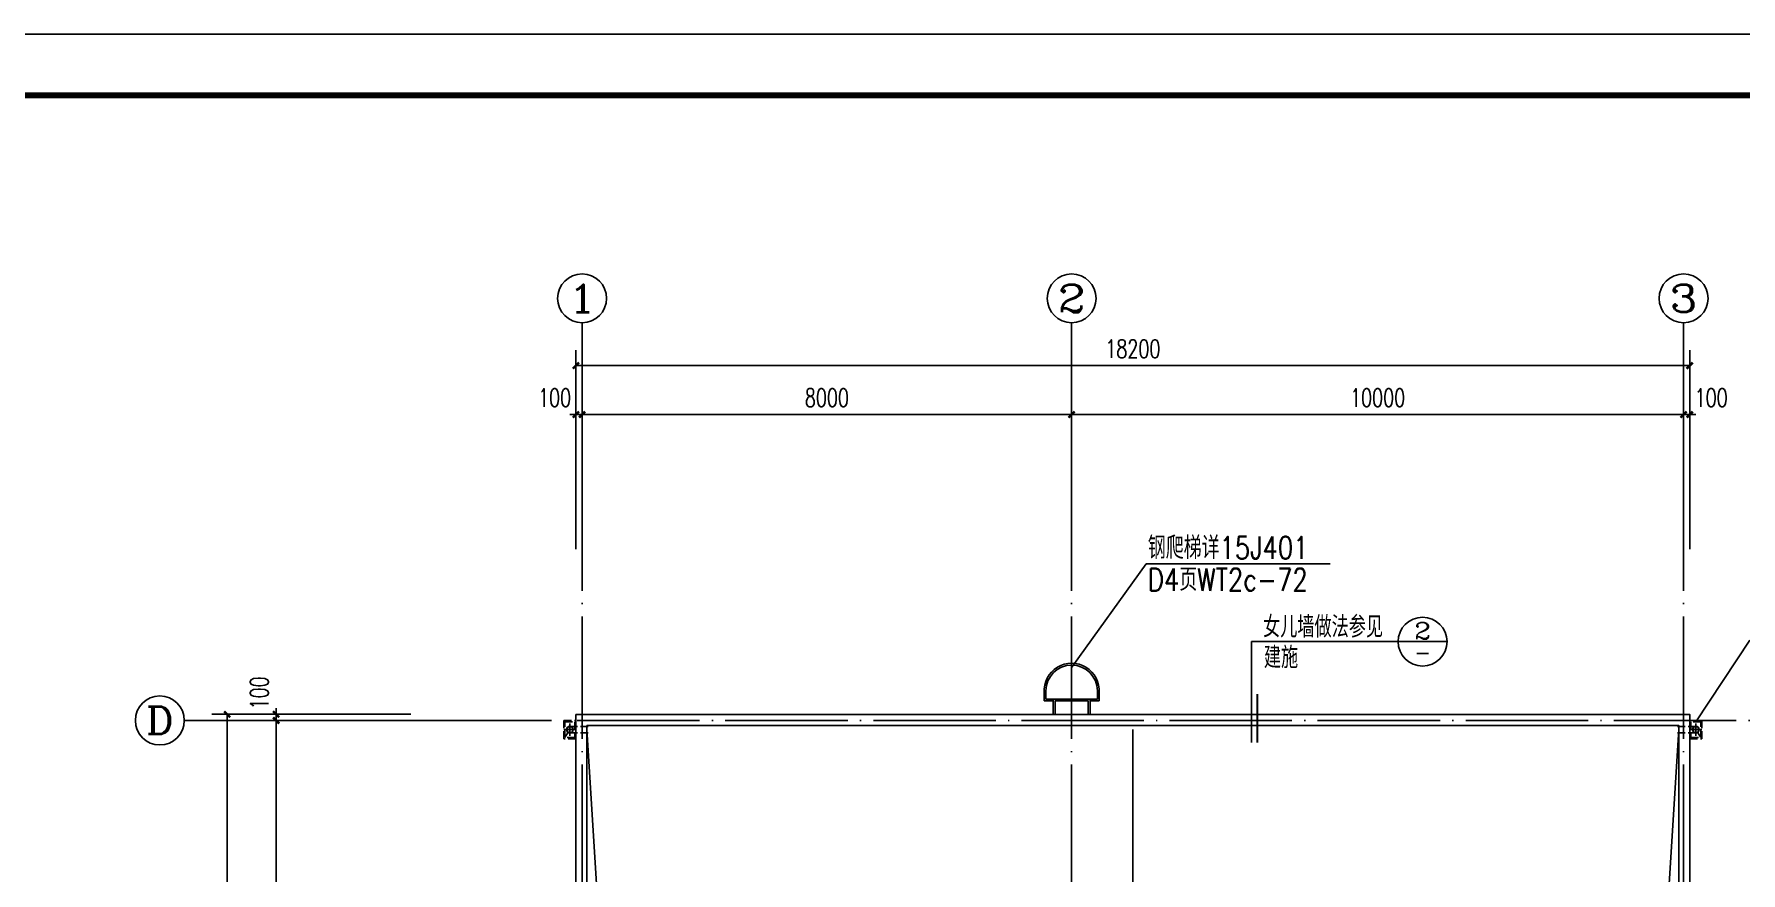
# Model space of a CAD drawing. Extents: x 4924227 to 5052693, y -485691 to -238224.
# Drawn here: x 4997675 to 5025566, y -377048 to -363337 of the extents above; entities that cross this region are included whole.
import ezdxf
from ezdxf.enums import TextEntityAlignment as Align

# ---------------------------------------------------------------- set-up
doc = ezdxf.new("R2010")
doc.units = 0
doc.header["$LTSCALE"] = 1000
doc.header["$MEASUREMENT"] = 0
for name, pattern in [('CONTINOUS', [0]), ('DASH_50', [0.175, 0.125, -0.05]), ('DOTE', [2.42, 2, -0.2, 0.02, -0.2])]:
    doc.linetypes.add(name, pattern=pattern)
doc.layers.get('0').update_dxf_attribs({"linetype": 'CONTINUOUS'})
doc.layers.get('Defpoints').update_dxf_attribs({"linetype": 'CONTINUOUS'})
doc.layers.add('_0', color=7, linetype='CONTINUOUS', lineweight=25)
for name, color, linetype in [('AXIS', 3, 'CONTINUOUS'), ('AXIS_TEXT', 7, 'CONTINUOUS'), ('DOTE', 252, 'CONTINUOUS'), ('LAYER1', 143, 'CONTINUOUS'), ('PUB_DIM', 3, 'CONTINUOUS'), ('PUB_TITLE', 4, 'CONTINUOUS')]:
    doc.layers.add(name, color=color, linetype=linetype)
doc.styles.add('_HZTXT', font='txt.shx', dxfattribs={"width": 0.8, "bigfont": 'HZTXT.shx'})
doc.styles.add('_TCH_AXIS', font='COMPLEX', dxfattribs={"bigfont": 'GBCBIG'})
doc.styles.add('_TCH_DIM_T3', font='SIMPLEX', dxfattribs={"width": 0.705882, "bigfont": 'GBCBIG'})
doc.styles.add('COMP', font='COMPLEX', dxfattribs={"bigfont": 'hztxt'})
doc.styles.add('COMPLEX', font='COMPLEX')
doc.dimstyles.new('_TCH_ARCH&&100', dxfattribs={"dimtxt": 297.5, "dimasz": 100, "dimexe": 250, "dimexo": 300, "dimgap": 126.25, "dimtad": 1, "dimdec": 0, "dimzin": 0, "dimdsep": 46, "dimtxsty": '_TCH_DIM_T3', "dimblk": 'ARCHTICK', "dimcen": 0.09, "dimclrt": 7, "dimazin": 2, "dimtfac": 1, "dimtdec": 0, "dimtix": 1, "dimtmove": 2, "dimatfit": 3, "dimfxl": 0, "dimtolj": 1, "dimtzin": 0, "dimarcsym": 0})

# ---------------------------------------------------------------- blocks, each defined once
blk = doc.blocks.new('_ArchTick')
at = {"color": 0, "linetype": 'ByBlock', "const_width": 0.4}
blk.add_lwpolyline([(-0.5, -0.5), (0.5, 0.5)], dxfattribs=at)
blk = doc.blocks.new('*D239')
at = {"layer": 'AXIS', "color": 0, "lineweight": -2}
for p, q in [((5003830, -374556), (5001380, -374556)), ((5001630, -383556), (5001630, -374556)), ((5003830, -383556), (5001380, -383556))]:
    blk.add_line(p, q, dxfattribs=at)
at = {"layer": 'Defpoints', "color": 0}
for p in [(5001630, -374556), (5004130, -374556), (5004130, -383556)]:
    blk.add_point(p, dxfattribs=at)
at = {"layer": 'AXIS', "color": 0, "lineweight": -2, "xscale": 100, "yscale": 100, "zscale": 100}
for p, rotation in [((5001630, -374556), 90), ((5001630, -383556), 270)]:
    blk.add_blockref('_ArchTick', p, dxfattribs=dict(at, rotation=rotation))
at = {"layer": 'AXIS', "color": 7, "insert": (5001355, -379056), "char_height": 297.5, "attachment_point": 5, "rotation": 90, "style": '_TCH_DIM_T3'}
blk.add_mtext('\\A1;9000', dxfattribs=at)
blk = doc.blocks.new('*D240')
at = {"layer": 'AXIS', "color": 0, "lineweight": -2}
for p, q in [((5003830, -374456), (5001380, -374456)), ((5003830, -374556), (5001380, -374556)), ((5001630, -374456), (5001630, -374356)), ((5001630, -374556), (5001630, -374456)), ((5001630, -374556), (5001630, -374656))]:
    blk.add_line(p, q, dxfattribs=at)
at = {"layer": 'Defpoints', "color": 0}
for p in [(5001630, -374456), (5004130, -374456), (5004130, -374556)]:
    blk.add_point(p, dxfattribs=at)
at = {"layer": 'AXIS', "color": 0, "lineweight": -2, "xscale": 100, "yscale": 100, "zscale": 100}
for p, rotation in [((5001630, -374456), 270), ((5001630, -374556), 90)]:
    blk.add_blockref('_ArchTick', p, dxfattribs=dict(at, rotation=rotation))
at = {"layer": 'AXIS', "color": 7, "insert": (5001355, -374106), "char_height": 297.5, "attachment_point": 5, "rotation": 90, "style": '_TCH_DIM_T3'}
blk.add_mtext('\\A1;100', dxfattribs=at)
blk = doc.blocks.new('*D241')
at = {"layer": 'AXIS', "color": 0, "lineweight": -2}
for p, q in [((5003830, -374456), (5000580, -374456)), ((5000830, -396656), (5000830, -374456)), ((5003830, -396656), (5000580, -396656))]:
    blk.add_line(p, q, dxfattribs=at)
at = {"layer": 'Defpoints', "color": 0}
for p in [(5000830, -374456), (5004130, -374456), (5004130, -396656)]:
    blk.add_point(p, dxfattribs=at)
at = {"layer": 'AXIS', "color": 0, "lineweight": -2, "xscale": 100, "yscale": 100, "zscale": 100}
for p, rotation in [((5000830, -374456), 90), ((5000830, -396656), 270)]:
    blk.add_blockref('_ArchTick', p, dxfattribs=dict(at, rotation=rotation))
at = {"layer": 'AXIS', "color": 7, "insert": (5000555, -385556), "char_height": 297.5, "attachment_point": 5, "rotation": 90, "style": '_TCH_DIM_T3'}
blk.add_mtext('\\A1;22200', dxfattribs=at)
blk = doc.blocks.new('_AXISO')
blk.add_circle((0, 0), 0.5)
at = {"layer": 'AXIS_TEXT', "style": 'COMPLEX', "width": 1.041667}
blk.add_attdef('A', text='', height=0.56, dxfattribs=at).set_placement((-0.25, -0.28), (0.25, -0.28), align=Align.FIT)
blk = doc.blocks.new('*D242')
at = {"layer": 'AXIS', "color": 0, "lineweight": -2}
for p, q in [((5006530, -371756), (5006530, -369306)), ((5006630, -371756), (5006630, -369306)), ((5006530, -369556), (5006430, -369556)), ((5006530, -369556), (5006630, -369556)), ((5006630, -369556), (5006730, -369556))]:
    blk.add_line(p, q, dxfattribs=at)
at = {"layer": 'Defpoints', "color": 0}
for p in [(5006630, -369556), (5006530, -372056), (5006630, -372056)]:
    blk.add_point(p, dxfattribs=at)
at = {"layer": 'AXIS', "color": 0, "lineweight": -2, "xscale": 100, "yscale": 100, "zscale": 100}
blk.add_blockref('_ArchTick', (5006530, -369556), dxfattribs=at)
at = {"layer": 'AXIS', "color": 0, "lineweight": -2, "xscale": 100, "yscale": 100, "zscale": 100, "rotation": 180}
blk.add_blockref('_ArchTick', (5006630, -369556), dxfattribs=at)
at = {"layer": 'AXIS', "color": 7, "insert": (5006180, -369281), "char_height": 297.5, "attachment_point": 5, "style": '_TCH_DIM_T3'}
blk.add_mtext('\\A1;100', dxfattribs=at)
blk = doc.blocks.new('*D243')
at = {"layer": 'AXIS', "color": 0, "lineweight": -2}
for p, q in [((5006630, -371756), (5006630, -369306)), ((5014630, -371756), (5014630, -369306)), ((5006630, -369556), (5014630, -369556))]:
    blk.add_line(p, q, dxfattribs=at)
at = {"layer": 'Defpoints', "color": 0}
for p in [(5014630, -369556), (5006630, -372056), (5014630, -372056)]:
    blk.add_point(p, dxfattribs=at)
at = {"layer": 'AXIS', "color": 0, "lineweight": -2, "xscale": 100, "yscale": 100, "zscale": 100, "rotation": 180}
blk.add_blockref('_ArchTick', (5006630, -369556), dxfattribs=at)
at = {"layer": 'AXIS', "color": 0, "lineweight": -2, "xscale": 100, "yscale": 100, "zscale": 100}
blk.add_blockref('_ArchTick', (5014630, -369556), dxfattribs=at)
at = {"layer": 'AXIS', "color": 7, "insert": (5010630, -369281), "char_height": 297.5, "attachment_point": 5, "style": '_TCH_DIM_T3'}
blk.add_mtext('\\A1;8000', dxfattribs=at)
blk = doc.blocks.new('*D244')
at = {"layer": 'AXIS', "color": 0, "lineweight": -2}
for p, q in [((5014630, -371756), (5014630, -369306)), ((5024630, -371756), (5024630, -369306)), ((5014630, -369556), (5024630, -369556))]:
    blk.add_line(p, q, dxfattribs=at)
at = {"layer": 'Defpoints', "color": 0}
for p in [(5024630, -369556), (5014630, -372056), (5024630, -372056)]:
    blk.add_point(p, dxfattribs=at)
at = {"layer": 'AXIS', "color": 0, "lineweight": -2, "xscale": 100, "yscale": 100, "zscale": 100, "rotation": 180}
blk.add_blockref('_ArchTick', (5014630, -369556), dxfattribs=at)
at = {"layer": 'AXIS', "color": 0, "lineweight": -2, "xscale": 100, "yscale": 100, "zscale": 100}
blk.add_blockref('_ArchTick', (5024630, -369556), dxfattribs=at)
at = {"layer": 'AXIS', "color": 7, "insert": (5019630, -369281), "char_height": 297.5, "attachment_point": 5, "style": '_TCH_DIM_T3'}
blk.add_mtext('\\A1;10000', dxfattribs=at)
blk = doc.blocks.new('*D245')
at = {"layer": 'AXIS', "color": 0, "lineweight": -2}
for p, q in [((5024630, -371756), (5024630, -369306)), ((5024730, -371756), (5024730, -369306)), ((5024630, -369556), (5024530, -369556)), ((5024630, -369556), (5024730, -369556)), ((5024730, -369556), (5024830, -369556))]:
    blk.add_line(p, q, dxfattribs=at)
at = {"layer": 'Defpoints', "color": 0}
for p in [(5024730, -369556), (5024630, -372056), (5024730, -372056)]:
    blk.add_point(p, dxfattribs=at)
at = {"layer": 'AXIS', "color": 0, "lineweight": -2, "xscale": 100, "yscale": 100, "zscale": 100}
blk.add_blockref('_ArchTick', (5024630, -369556), dxfattribs=at)
at = {"layer": 'AXIS', "color": 0, "lineweight": -2, "xscale": 100, "yscale": 100, "zscale": 100, "rotation": 180}
blk.add_blockref('_ArchTick', (5024730, -369556), dxfattribs=at)
at = {"layer": 'AXIS', "color": 7, "insert": (5025080, -369281), "char_height": 297.5, "attachment_point": 5, "style": '_TCH_DIM_T3'}
blk.add_mtext('\\A1;100', dxfattribs=at)
blk = doc.blocks.new('*D246')
at = {"layer": 'AXIS', "color": 0, "lineweight": -2}
for p, q in [((5006530, -371756), (5006530, -368506)), ((5024730, -371756), (5024730, -368506)), ((5006530, -368756), (5024730, -368756))]:
    blk.add_line(p, q, dxfattribs=at)
at = {"layer": 'Defpoints', "color": 0}
for p in [(5024730, -368756), (5006530, -372056), (5024730, -372056)]:
    blk.add_point(p, dxfattribs=at)
at = {"layer": 'AXIS', "color": 0, "lineweight": -2, "xscale": 100, "yscale": 100, "zscale": 100, "rotation": 180}
blk.add_blockref('_ArchTick', (5006530, -368756), dxfattribs=at)
at = {"layer": 'AXIS', "color": 0, "lineweight": -2, "xscale": 100, "yscale": 100, "zscale": 100}
blk.add_blockref('_ArchTick', (5024730, -368756), dxfattribs=at)
at = {"layer": 'AXIS', "color": 7, "insert": (5015630, -368481), "char_height": 297.5, "attachment_point": 5, "style": '_TCH_DIM_T3'}
blk.add_mtext('\\A1;18200', dxfattribs=at)
blk = doc.blocks.new('_INDEX')
blk.add_line((-0.5, 0), (0.5, 0))
blk.add_circle((0, 0), 0.5)
at = {"style": 'COMP'}
for tag, width, p, p2 in [('1', 2.333333, (-0.17, 0.05), (0.17, 0.05)), ('-', 1.166667, (-0.17, -0.39), (0.17, -0.39))]:
    blk.add_attdef(tag, text='', height=0.34, dxfattribs=dict(at, width=width)).set_placement(p, p2, align=Align.FIT)
blk = doc.blocks.new('A$C05153518')
at = {"layer": 'LAYER1'}
h = blk.add_hatch(color=256, dxfattribs=at)
edge = h.paths.add_edge_path()
edge.add_ellipse((200, 200), major_axis=(77.8, 77.8), ratio=1, start_angle=315, end_angle=405, ccw=False)
edge.add_line((310, 200), (300, 200))
edge.add_ellipse((200, 200), major_axis=(-70.7, 70.7), ratio=1, start_angle=225, end_angle=315)
edge.add_line((200, 300), (200, 310))
edge = h.paths.add_edge_path()
edge.add_line((200, 310), (200, 300))
edge.add_ellipse((200, 200), major_axis=(70.7, 70.7), ratio=1, start_angle=45, end_angle=135)
edge.add_line((100, 200), (90, 200))
edge.add_ellipse((200, 200), major_axis=(-77.8, 77.8), ratio=1, start_angle=-45, end_angle=45, ccw=False)
edge = h.paths.add_edge_path()
edge.add_line((90, 200), (100, 200))
edge.add_ellipse((200, 200), major_axis=(-70.7, 70.7), ratio=1, start_angle=45, end_angle=135)
edge.add_line((200, 100), (200, 90))
edge.add_ellipse((200, 200), major_axis=(77.8, 77.8), ratio=1, start_angle=135, end_angle=225, ccw=False)
edge = h.paths.add_edge_path()
edge.add_line((300, 200), (310, 200))
edge.add_ellipse((200, 200), major_axis=(-77.8, 77.8), ratio=1, start_angle=135, end_angle=225, ccw=False)
edge.add_line((200, 90), (200, 100))
edge.add_ellipse((200, 200), major_axis=(70.7, 70.7), ratio=1, start_angle=225, end_angle=315)
h = blk.add_hatch(color=256, dxfattribs=at)
edge = h.paths.add_edge_path()
edge.add_ellipse((200, 200), major_axis=(77.8, 77.8), ratio=1, start_angle=315, end_angle=405, ccw=False)
edge.add_line((310, 200), (300, 200))
edge.add_ellipse((200, 200), major_axis=(-70.7, 70.7), ratio=1, start_angle=225, end_angle=315)
edge.add_line((200, 300), (200, 310))
edge = h.paths.add_edge_path()
edge.add_line((200, 310), (200, 300))
edge.add_ellipse((200, 200), major_axis=(70.7, 70.7), ratio=1, start_angle=45, end_angle=135)
edge.add_line((100, 200), (90, 200))
edge.add_ellipse((200, 200), major_axis=(-77.8, 77.8), ratio=1, start_angle=-45, end_angle=45, ccw=False)
edge = h.paths.add_edge_path()
edge.add_line((90, 200), (100, 200))
edge.add_ellipse((200, 200), major_axis=(-70.7, 70.7), ratio=1, start_angle=45, end_angle=135)
edge.add_line((200, 100), (200, 90))
edge.add_ellipse((200, 200), major_axis=(77.8, 77.8), ratio=1, start_angle=135, end_angle=225, ccw=False)
edge = h.paths.add_edge_path()
edge.add_line((300, 200), (310, 200))
edge.add_ellipse((200, 200), major_axis=(-77.8, 77.8), ratio=1, start_angle=135, end_angle=225, ccw=False)
edge.add_line((200, 90), (200, 100))
edge.add_ellipse((200, 200), major_axis=(70.7, 70.7), ratio=1, start_angle=225, end_angle=315)
at = {"layer": 'DOTE'}
for p, q in [((400, 200), (0, 200)), ((200, 400), (200, 0)), ((200, 400), (200, 0)), ((200, 400), (200, 0))]:
    blk.add_line(p, q, dxfattribs=at)
at = {"layer": 'LAYER1'}
for radius in [110, 110, 100, 100]:
    blk.add_circle((200, 200), radius, dxfattribs=at)
blk = doc.blocks.new('A$C395401BF')
at = {"layer": 'LAYER1', "xscale": -0.5, "yscale": 0.5, "zscale": 0.5, "rotation": 180}
blk.add_blockref('A$C05153518', (0, 200), dxfattribs=at)
blk = doc.blocks.new('34343434')
at = {"layer": 'DOTE'}
blk.add_line((57410, 27919), (57410, 28119), dxfattribs=at)
at = {"layer": 'LAYER1', "linetype": 'DASH_50'}
for p, q in [((57410, 28069), (57070, 28069)), ((57410, 27969), (57070, 27969)), ((57436, 28062), (57490, 28149))]:
    blk.add_line(p, q, dxfattribs=at)
for points in [[(57310, 27869), (57310, 28169), (57510, 28169), (57510, 27869)], [(57330, 27889), (57330, 28149), (57490, 28149), (57490, 27889)]]:
    blk.add_lwpolyline(points, close=True, dxfattribs=at)
at = {"layer": 'LAYER1', "linetype": 'CONTINOUS'}
blk.add_circle((57410, 28019), 50, dxfattribs=at)
at = {"rotation": 270}
blk.add_blockref('A$C395401BF', (57310, 28119), dxfattribs=at)

msp = doc.modelspace()

# ---------------------------------------------------------------- linework, layer by layer
for p, q in [((5014180.9, -374236.3), (5014180.9, -374056.3)), ((5014329.9, -374236.3), (5014180.9, -374236.3)), ((5014209.9, -374206.3), (5014209.9, -374071)), ((5014329.9, -374206.3), (5014209.9, -374206.3)), ((5014929.9, -374206.3), (5015049.9, -374206.3)), ((5014929.9, -374236.3), (5015078.9, -374236.3)), ((5015049.9, -374206.3), (5015049.9, -374071)), ((5015078.9, -374236.3), (5015078.9, -374056.3)), ((5007225.4, -383056.3), (5006709.9, -374706.3)), ((5024034.4, -383056.3), (5024549.9, -374706.3))]:
    msp.add_line(p, q)
for points in [[(5014929.9, -374456.3), (5014929.9, -374206.3), (5014329.9, -374206.3), (5014329.9, -374456.3)], [(5014899.9, -374456.3), (5014899.9, -374236.3), (5014359.9, -374236.3), (5014359.9, -374456.3)]]:
    msp.add_lwpolyline(points)
for radius, start, end in [(450, 356.17745, 183.82255), (420, 0, 180)]:
    msp.add_arc((5014629.9, -374071), radius, start, end)
at = {"layer": '_0', "color": 0}
msp.add_line((5015629.9, -374706.3), (5015629.9, -396476.3), dxfattribs=at)
for points in [[(5006529.9, -374456.3), (5024729.9, -374456.3), (5024729.9, -396656.3), (5006529.9, -396656.3)], [(5006709.9, -374636.3), (5024549.9, -374636.3), (5024549.9, -396476.3), (5006709.9, -396476.3)]]:
    msp.add_lwpolyline(points, close=True, dxfattribs=at)
at = {"layer": 'AXIS', "color": 0}
for p, q in [((5006629.9, -372056.3), (5006629.9, -368056.3)), ((5014629.9, -372056.3), (5014629.9, -368056.3)), ((5024629.9, -372056.3), (5024629.9, -368056.3)), ((5004129.9, -374556.3), (5000129.9, -374556.3))]:
    msp.add_line(p, q, dxfattribs=at)
at = {"layer": 'DOTE', "linetype": 'DOTE'}
for p, q in [((5006629.9, -399056.3), (5006629.9, -372056.3)), ((5014629.9, -399056.3), (5014629.9, -372056.3)), ((5024629.9, -399056.3), (5024629.9, -372056.3)), ((5004129.9, -374556.3), (5027129.9, -374556.3))]:
    msp.add_line(p, q, dxfattribs=at)
at = {"layer": 'PUB_DIM'}
for p, q in [((5015847.6, -371997.7), (5014630.3, -373684.5)), ((5017571.4, -373268), (5017571.4, -374914.7)), ((5017571.4, -373268), (5020765.1, -373268)), ((5025713.5, -373246.5), (5024829.9, -374576.3))]:
    msp.add_line(p, q, dxfattribs=at)
msp.add_lwpolyline([(5018854.5, -371997.7), (5015847.6, -371997.7), (5015847.6, -371997.7)], dxfattribs=at)
at = {"layer": 'PUB_DIM', "const_width": 30}
msp.add_lwpolyline([(5017664.5, -374920.1), (5017664.5, -374126.5)], dxfattribs=at)
at = {"layer": 'PUB_TITLE', "color": 4}
msp.add_lwpolyline([(4957451.5, -422737.3), (5041551.5, -422737.3), (5041551.5, -363337.3), (4957451.5, -363337.3)], close=True, dxfattribs=at)
at = {"layer": 'PUB_TITLE', "color": 4, "const_width": 100}
msp.add_lwpolyline([(4959951.5, -421737.3), (5040551.5, -421737.3), (5040551.5, -364337.3), (4959951.5, -364337.3)], close=True, dxfattribs=at)

# ---------------------------------------------------------------- block references
at = {"linetype": 'DOTE', "rotation": 180}
msp.add_blockref('34343434', (5063839.9, -346687.1), dxfattribs=at)
at = {"linetype": 'DOTE', "xscale": -1, "rotation": 180}
msp.add_blockref('34343434', (4967419.9, -346687.1), dxfattribs=at)
at = {"layer": 'AXIS', "color": 0}
ref = msp.add_blockref('_AXISO', (5006629.9, -367656.3), dxfattribs=dict(at, xscale=800, yscale=800, zscale=800))
ref.add_attrib('A', '1', dxfattribs={"layer": 'AXIS_TEXT', "color": 0, "height": 452.5, "style": '_TCH_AXIS', "width": 2.333333}).set_placement((5006403.6, -367882.5), (5006856.2, -367882.5), align=Align.FIT)
ref = msp.add_blockref('_AXISO', (5014629.9, -367656.3), dxfattribs=dict(at, xscale=800, yscale=800, zscale=800))
ref.add_attrib('A', '2', dxfattribs={"layer": 'AXIS_TEXT', "color": 0, "height": 452.5, "style": '_TCH_AXIS', "width": 1.5}).set_placement((5014403.6, -367882.5), (5014856.2, -367882.5), align=Align.FIT)
ref = msp.add_blockref('_AXISO', (5024629.9, -367656.3), dxfattribs=dict(at, xscale=800, yscale=800, zscale=800))
ref.add_attrib('A', '3', dxfattribs={"layer": 'AXIS_TEXT', "color": 0, "height": 452.5, "style": '_TCH_AXIS', "width": 1.5}).set_placement((5024403.6, -367882.5), (5024856.2, -367882.5), align=Align.FIT)
ref = msp.add_blockref('_AXISO', (4999729.9, -374556.3), dxfattribs=dict(at, xscale=800, yscale=800, zscale=800))
ref.add_attrib('A', 'D', dxfattribs={"layer": 'AXIS_TEXT', "color": 0, "height": 452.5, "style": '_TCH_AXIS', "width": 1.235294}).set_placement((4999503.6, -374782.5), (4999956.2, -374782.5), align=Align.FIT)
at = {"layer": 'PUB_DIM'}
ref = msp.add_blockref('_INDEX', (5020365.1, -373268), dxfattribs=dict(at, xscale=-800, yscale=800, zscale=800))
ref.add_attrib('1', '2', dxfattribs={"layer": '0', "height": 272, "style": 'COMP', "width": 1.5}).set_placement((5020229.1, -373228), (5020501.1, -373228), align=Align.FIT)
ref.add_attrib('-', '-', dxfattribs={"layer": '0', "height": 272, "style": 'COMP', "width": 1.166667}).set_placement((5020229.1, -373580), (5020501.1, -373580), align=Align.FIT)

# ---------------------------------------------------------------- texts
at = {"layer": 'PUB_DIM', "style": '_HZTXT', "width": 0.8}
for s, height, p in [('钢爬梯详15J401', 365.69, (5015875.5, -371915.5)), ('D4页WT2c-72', 365.69, (5015875.5, -372437.5)), ('女儿墙做法参见', 350, (5017758.4, -373200.9)), ('建施', 350, (5017771.2, -373701.2))]:
    msp.add_text(s, height=height, dxfattribs=at).set_placement(p)

# ---------------------------------------------------------------- dimensions: what is measured, and where the dimension line sits
at = {"layer": 'AXIS', "color": 0}
for p1, p2, distance, picture, middle in [((5006529.9, -372056.3), (5024729.9, -372056.3), 3300, '*D246', (5015629.9, -368481.3)), ((5006629.9, -372056.3), (5014629.9, -372056.3), 2500, '*D243', (5010629.9, -369281.3)), ((5014629.9, -372056.3), (5024629.9, -372056.3), 2500, '*D244', (5019629.9, -369281.3)), ((5004129.9, -396656.3), (5004129.9, -374456.3), 3300, '*D241', (5000554.9, -385556.3)), ((5004129.9, -383556.3), (5004129.9, -374556.3), 2500, '*D239', (5001354.9, -379056.3))]:
    dim = msp.add_aligned_dim(p1=p1, p2=p2, distance=distance, dimstyle='_TCH_ARCH&&100', dxfattribs=at)
    dim.commit()
    dim.dimension.update_dxf_attribs({"geometry": picture, "text_midpoint": middle})
for base, p1, p2, angle, picture, middle in [((5006629.9, -369556.3), (5006529.9, -372056.3), (5006629.9, -372056.3), 0, '*D242', (5006179.9, -369281.3)), ((5024729.9, -369556.3), (5024629.9, -372056.3), (5024729.9, -372056.3), 0, '*D245', (5025079.9, -369281.3)), ((5001629.9, -374456.3), (5004129.9, -374556.3), (5004129.9, -374456.3), 90, '*D240', (5001354.9, -374106.3))]:
    dim = msp.add_linear_dim(base=base, p1=p1, p2=p2, angle=angle, dimstyle='_TCH_ARCH&&100', dxfattribs=at)
    dim.commit()
    dim.dimension.update_dxf_attribs({"geometry": picture, "text_midpoint": middle, "dimtype": 129})

doc.saveas('drawing.dxf')
